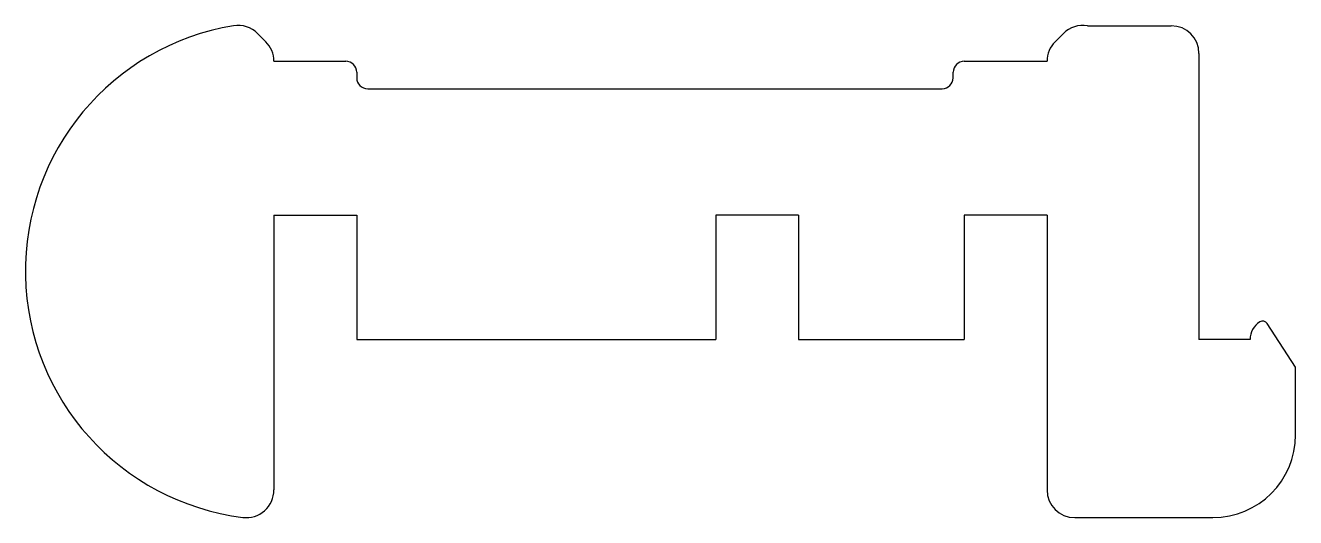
# Model space of a CAD drawing. Header units: millimetres. Extents: x 8.9 to 54.9, y 276.1 to 293.9.
import ezdxf

# ---------------------------------------------------------------- set-up
doc = ezdxf.new("R2010")
doc.units = ezdxf.units.MM
doc.layers.add('Default', color=7, linetype='Continuous')

msp = doc.modelspace()

# ---------------------------------------------------------------- linework, layer by layer
at = {"layer": 'Default', "color": 7, "linetype": 'Continuous'}
for p, q in [((17.626, 293.303), (17.328, 293.601)), ((46.212, 293.303), (46.51, 293.601)), ((47.38, 293.88), (50.419, 293.88)), ((17.919, 292.596), (20.519, 292.596)), ((42.919, 292.596), (45.919, 292.596)), ((51.419, 292.88), (51.419, 282.514)), ((20.919, 292.196), (20.919, 291.996)), ((42.519, 291.996), (42.519, 292.196)), ((21.319, 291.596), (42.119, 291.596)), ((17.919, 287.014), (20.919, 287.014)), ((17.919, 287.014), (17.919, 277.063)), ((20.919, 287.014), (20.919, 282.514)), ((36.919, 287.014), (33.919, 287.014)), ((33.919, 287.014), (33.919, 282.514)), ((36.919, 287.014), (36.919, 282.514)), ((45.919, 287.014), (42.919, 287.014)), ((42.919, 287.014), (42.919, 282.514)), ((45.919, 287.014), (45.919, 277.063)), ((54.919, 281.514), (53.895, 283.09)), ((20.919, 282.514), (33.919, 282.514)), ((36.919, 282.514), (42.919, 282.514)), ((53.269, 282.514), (51.419, 282.514)), ((54.919, 279.063), (54.919, 281.514)), ((46.919, 276.063), (51.919, 276.063)), ((50.419, 276.063), (51.919, 276.063))]:
    msp.add_line(p, q, dxfattribs=at)
for centre, radius, start, end in [((17.919, 285), 9, 99.3388, 262.8192), ((16.621, 292.894), 1, 45, 99.3388), ((47.217, 292.894), 1, 80.6612, 135), ((50.419, 292.88), 1, 0, 90), ((16.919, 292.596), 1, 0, 45), ((46.919, 292.596), 1, 135, 180), ((20.519, 292.196), 0.4, 0, 90), ((42.919, 292.196), 0.4, 90, 180), ((21.319, 291.996), 0.4, 180, 270), ((42.119, 291.996), 0.4, 270, 0), ((54.019, 282.514), 0.75, 122.0226, 180), ((53.728, 282.981), 0.2, 33.0239, 122.0226), ((51.919, 279.063), 3, 270, 0), ((16.919, 277.063), 1, 262.8192, 0), ((46.919, 277.063), 1, 180, 270)]:
    msp.add_arc(centre, radius, start, end, dxfattribs=at)

doc.saveas('drawing.dxf')
